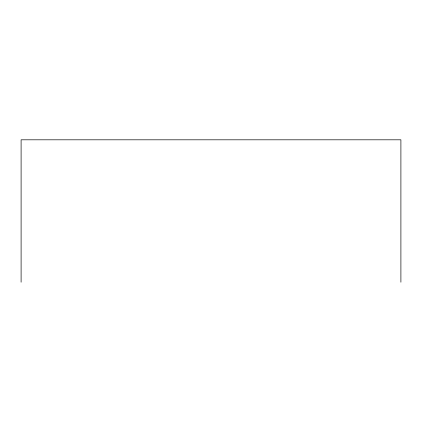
<?xml version="1.0" encoding="UTF-8"?>
<svg xmlns="http://www.w3.org/2000/svg" width="422" height="422" viewBox="0 0 422 422"><rect width="100%" height="100%" fill="white"/><g stroke="black" fill="none" stroke-linecap="round" stroke-linejoin="round"><path stroke-width="0.63" d="M400.9 282.191L400.9 139.809L21.1 139.809L21.1 282.191"/></g></svg>
